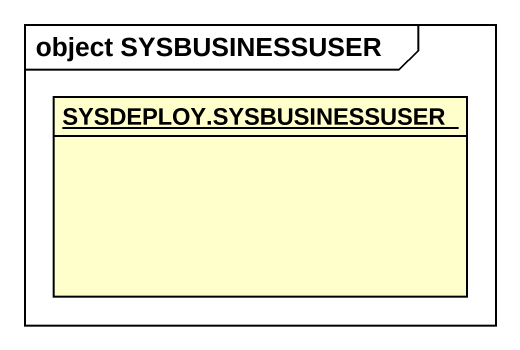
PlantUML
@startuml
mainframe object SYSBUSINESSUSER
hide circle
hide empty members
object "SYSDEPLOY.SYSBUSINESSUSER" as SYSDEPLOY_SYSBUSINESSUSER
@enduml
